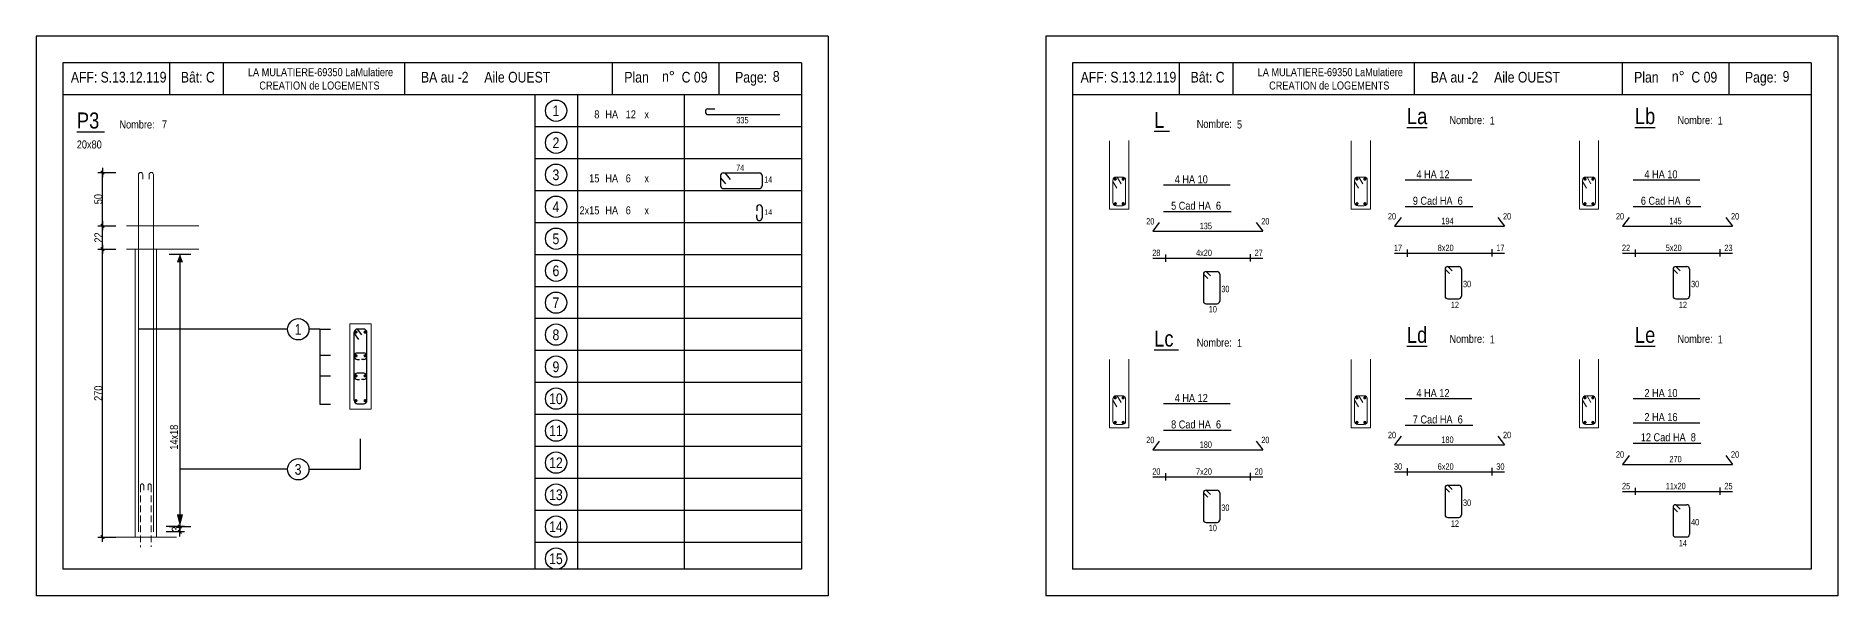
# Model space of a CAD drawing. Header units: metres. Extents: x -9927 to 45032, y -190416 to 12166.
# Drawn here: x 13098 to 16476, y -105255 to -104205 of the extents above; entities that cross this region are included whole.
import ezdxf
from ezdxf.enums import TextEntityAlignment as Align

# ---------------------------------------------------------------- set-up
doc = ezdxf.new("R2010")
doc.units = ezdxf.units.M
doc.header["$PDMODE"] = 65
doc.linetypes.add('CACHE2', pattern=[0.1875, 0.125, -0.0625])
for name, color, linetype in [('01_cote_gen', 4, 'Continuous'), ('01_fenetres', 171, 'Continuous'), ('01_linteaux', 3, 'Continuous'), ('01_sem', 42, 'Continuous'), ('01_texte', 230, 'Continuous'), ('AA_COTES', 2, 'Continuous')]:
    doc.layers.add(name, color=color, linetype=linetype)
doc.styles.add('STYLE2', font='ARIALN.TTF')
doc.dimstyles.new('JB25', dxfattribs={"dimscale": 0.1, "dimtxt": 150, "dimasz": 17, "dimexe": 0.1, "dimexo": 0.1, "dimgap": 0.09, "dimtad": 1, "dimdec": 1, "dimlfac": 0.5, "dimdsep": 46, "dimtxsty": 'STYLE2', "dimblk1": 'BOND_G', "dimblk2": 'BOND_D', "dimsah": 1, "dimcen": 1.5, "dimdle": 0.01, "dimse1": 1, "dimse2": 1, "dimclrd": 4, "dimclre": 2, "dimclrt": 5, "dimadec": 0, "dimazin": 0, "dimtfac": 2.333333, "dimtdec": 1, "dimtix": 1, "dimtmove": 2, "dimatfit": 3, "dimldrblk": 'BOND_G', "dimfxl": 1, "dimtolj": 1, "dimtzin": 0, "dimarcsym": 0})

# ---------------------------------------------------------------- blocks, each defined once
blk = doc.blocks.new('BOND_G')
at = {"layer": 'AA_COTES', "color": 0}
for p, q in [((5, 0), (-5, 0)), ((1.8, 1.8), (-1.8, -1.8)), ((0, -5), (0, 15))]:
    blk.add_line(p, q, dxfattribs=at)
blk = doc.blocks.new('BOND_D')
at = {"layer": 'AA_COTES', "color": 0}
for p, q in [((5, 0), (-5, 0)), ((-1.8, -1.8), (1.8, 1.8)), ((0, 5), (0, -15))]:
    blk.add_line(p, q, dxfattribs=at)
blk = doc.blocks.new('*D915')
at = {"layer": '01_cote_gen', "color": 4, "linetype": 'Continuous', "lineweight": -2, "transparency": 16777216}
blk.add_line((13222.8, -105142.9), (13222.8, -104606.3), dxfattribs=at)
at = {"layer": 'DEFPOINTS', "color": 0, "linetype": 'Continuous', "lineweight": 0, "transparency": 16777216}
for p in [(13222.8, -104604.6), (13231.3, -104604.6), (13241, -105144.6)]:
    blk.add_point(p, dxfattribs=at)
at = {"layer": '01_cote_gen', "color": 4, "linetype": 'Continuous', "lineweight": -2, "transparency": 16777216, "xscale": 1.7, "yscale": 1.7, "zscale": 1.7}
for name, p, rotation in [('BOND_D', (13222.8, -104604.6), 90), ('BOND_G', (13222.8, -105144.6), 270)]:
    blk.add_blockref(name, p, dxfattribs=dict(at, rotation=rotation))
at = {"layer": '01_cote_gen', "color": 5, "linetype": 'Continuous', "lineweight": 0, "transparency": 16777216, "insert": (13215.2, -104874.6), "char_height": 15, "attachment_point": 5, "rotation": 90, "style": 'STYLE2'}
blk.add_mtext('\\A1;270', dxfattribs=at)
blk = doc.blocks.new('*D916')
at = {"layer": '01_cote_gen', "color": 4, "linetype": 'Continuous', "lineweight": -2, "transparency": 16777216}
blk.add_line((13368.2, -105126.3), (13368.2, -105132.9), dxfattribs=at)
at = {"layer": 'DEFPOINTS', "color": 0, "linetype": 'Continuous', "lineweight": 0, "transparency": 16777216}
for p in [(13361.4, -105124.6), (13318.3, -105134.6), (13368.2, -105134.6)]:
    blk.add_point(p, dxfattribs=at)
at = {"layer": '01_cote_gen', "color": 4, "linetype": 'Continuous', "lineweight": -2, "transparency": 16777216, "xscale": 1.7, "yscale": 1.7, "zscale": 1.7}
for name, p, rotation in [('BOND_G', (13368.2, -105124.6), 90), ('BOND_D', (13368.2, -105134.6), 270)]:
    blk.add_blockref(name, p, dxfattribs=dict(at, rotation=rotation))
at = {"layer": '01_cote_gen', "color": 5, "linetype": 'Continuous', "lineweight": 0, "transparency": 16777216, "insert": (13360.6, -105129.6), "char_height": 15, "attachment_point": 5, "rotation": 90, "style": 'STYLE2'}
blk.add_mtext('\\A1;3', dxfattribs=at)
blk = doc.blocks.new('*D917')
at = {"layer": '01_cote_gen', "color": 4, "linetype": 'Continuous', "lineweight": -2, "transparency": 16777216}
blk.add_line((13222.8, -104602.9), (13222.8, -104562.3), dxfattribs=at)
at = {"layer": 'DEFPOINTS', "color": 0, "linetype": 'Continuous', "lineweight": 0, "transparency": 16777216}
for p in [(13222.8, -104560.6), (13310.3, -104560.6), (13310.3, -104604.6)]:
    blk.add_point(p, dxfattribs=at)
at = {"layer": '01_cote_gen', "color": 4, "linetype": 'Continuous', "lineweight": -2, "transparency": 16777216, "xscale": 1.7, "yscale": 1.7, "zscale": 1.7}
for name, p, rotation in [('BOND_D', (13222.8, -104560.6), 90), ('BOND_G', (13222.8, -104604.6), 270)]:
    blk.add_blockref(name, p, dxfattribs=dict(at, rotation=rotation))
at = {"layer": '01_cote_gen', "color": 5, "linetype": 'Continuous', "lineweight": 0, "transparency": 16777216, "insert": (13215.3, -104582.6), "char_height": 15, "attachment_point": 5, "rotation": 90, "style": 'STYLE2'}
blk.add_mtext('\\A1;22', dxfattribs=at)
blk = doc.blocks.new('*D918')
at = {"layer": '01_cote_gen', "color": 4, "linetype": 'Continuous', "lineweight": -2, "transparency": 16777216}
blk.add_line((13222.8, -104558.9), (13222.8, -104462.3), dxfattribs=at)
at = {"layer": 'DEFPOINTS', "color": 0, "linetype": 'Continuous', "lineweight": 0, "transparency": 16777216}
for p in [(13222.8, -104460.6), (13314.3, -104460.6), (13274.8, -104560.6)]:
    blk.add_point(p, dxfattribs=at)
at = {"layer": '01_cote_gen', "color": 4, "linetype": 'Continuous', "lineweight": -2, "transparency": 16777216, "xscale": 1.7, "yscale": 1.7, "zscale": 1.7}
for name, p, rotation in [('BOND_D', (13222.8, -104460.6), 90), ('BOND_G', (13222.8, -104560.6), 270)]:
    blk.add_blockref(name, p, dxfattribs=dict(at, rotation=rotation))
at = {"layer": '01_cote_gen', "color": 5, "linetype": 'Continuous', "lineweight": 0, "transparency": 16777216, "insert": (13215.2, -104510.6), "char_height": 15, "attachment_point": 5, "rotation": 90, "style": 'STYLE2'}
blk.add_mtext('\\A1;50', dxfattribs=at)

msp = doc.modelspace()

# ---------------------------------------------------------------- linework, layer by layer
at = {"layer": '01_cote_gen', "color": 2, "linetype": 'CACHE2', "lineweight": 0, "ltscale": 100}
for p, q in [((13294.34, -105047.63), (13294.34, -105163.2)), ((13300.34, -105047.63), (13300.34, -105056.61)), ((13308.34, -105047.63), (13308.34, -105056.61)), ((13314.34, -105047.63), (13314.34, -105162.35))]:
    msp.add_line(p, q, dxfattribs=at)
for centre in [(13297.34, -105047.63), (13311.34, -105047.63)]:
    msp.add_arc(centre, 3, 0, 180, dxfattribs=at)
at = {"layer": '01_fenetres', "ltscale": 30}
for p, q in [((13148.44, -104254.75), (13148.44, -105204.75)), ((13148.44, -104254.75), (13148.44, -105204.75)), ((13148.44, -104254.75), (13148.44, -105204.75)), ((14533.44, -104254.75), (13148.44, -104254.75)), ((13348.44, -104254.75), (13348.44, -104314.75)), ((13448.94, -104254.75), (13448.94, -104314.75)), ((13789.11, -104254.75), (13789.11, -104314.75)), ((14179.31, -104314.75), (14179.31, -104254.75)), ((14379.31, -104314.75), (14379.31, -104254.75)), ((14533.44, -104254.75), (14533.44, -105204.75)), ((15041.48, -104254.75), (15041.48, -105204.75)), ((15041.48, -104254.75), (15041.48, -105204.75)), ((15041.48, -104254.75), (15041.48, -105204.75)), ((16426.48, -104254.75), (15041.48, -104254.75)), ((15241.48, -104254.75), (15241.48, -104314.75)), ((15341.98, -104254.75), (15341.98, -104314.75)), ((15682.16, -104254.75), (15682.16, -104314.75)), ((16072.35, -104314.75), (16072.35, -104254.75)), ((16272.35, -104314.75), (16272.35, -104254.75)), ((16426.48, -104254.75), (16426.48, -105204.75)), ((14533.44, -104314.75), (13148.44, -104314.75)), ((16426.48, -104314.75), (15041.48, -104314.75)), ((14533.44, -105204.75), (13148.44, -105204.75)), ((16426.48, -105204.75), (15041.48, -105204.75))]:
    msp.add_line(p, q, dxfattribs=at)
at = {"layer": '01_linteaux', "linetype": 'Continuous'}
for p, q in [((14356.98, -104341), (14370.72, -104341)), ((14358.21, -104351.99), (14492.53, -104351.99)), ((14381.89, -104466.28), (14381.89, -104485.89)), ((14381.89, -104470.42), (14391.08, -104481.75)), ((14386.89, -104461.28), (14454.47, -104461.28)), ((14389.58, -104461.28), (14399.56, -104473.59)), ((14459.47, -104466.28), (14459.47, -104485.89)), ((14386.89, -104490.89), (14454.47, -104490.89)), ((14449.47, -104526.28), (14449.47, -104532.65)), ((14449.47, -104545.89), (14449.47, -104540.04)), ((14459.47, -104526.28), (14459.47, -104545.89)), ((15215.8, -104614.54), (15215.8, -104627.95)), ((15374.54, -104613.88), (15374.54, -104627.83)), ((15644.91, -104611.9), (15851.37, -104611.9)), ((15668.92, -104605.19), (15668.92, -104618.61)), ((15827.66, -104604.54), (15827.66, -104618.48)), ((16072.38, -104611.9), (16278.84, -104611.9)), ((16096.39, -104605.19), (16096.39, -104618.61)), ((16255.13, -104604.54), (16255.13, -104618.48)), ((15191.79, -104621.25), (15398.25, -104621.25)), ((15286.86, -104651.29), (15286.86, -104701.82)), ((15286.86, -104651.29), (15295.26, -104659.62)), ((15291.86, -104646.29), (15312.48, -104646.29)), ((15291.86, -104646.29), (15300.26, -104654.62)), ((15317.48, -104651.29), (15317.48, -104701.82)), ((15739.98, -104641.95), (15739.98, -104692.48)), ((15739.98, -104641.95), (15748.39, -104650.27)), ((15744.98, -104636.95), (15765.6, -104636.95)), ((15744.98, -104636.95), (15753.39, -104645.27)), ((15770.6, -104641.95), (15770.6, -104692.48)), ((16167.45, -104641.95), (16167.45, -104692.48)), ((16167.45, -104641.95), (16175.85, -104650.27)), ((16172.45, -104636.95), (16193.07, -104636.95)), ((16172.45, -104636.95), (16180.85, -104645.27)), ((16198.07, -104641.95), (16198.07, -104692.48)), ((15291.86, -104706.82), (15312.48, -104706.82)), ((15317.48, -104699.79), (15317.48, -104701.82)), ((15744.98, -104697.48), (15765.6, -104697.48)), ((15770.6, -104690.44), (15770.6, -104692.48)), ((16172.45, -104697.48), (16193.07, -104697.48)), ((16198.07, -104690.44), (16198.07, -104692.48)), ((15644.91, -105022), (15851.37, -105022)), ((15668.92, -105015.29), (15668.92, -105028.71)), ((15827.66, -105014.64), (15827.66, -105028.59)), ((15191.79, -105031.35), (15398.25, -105031.35)), ((15215.8, -105024.64), (15215.8, -105038.05)), ((15291.86, -105056.39), (15312.48, -105056.39)), ((15291.86, -105056.39), (15300.26, -105064.72)), ((15374.54, -105023.98), (15374.54, -105037.93)), ((15739.98, -105052.05), (15739.98, -105102.58)), ((15739.98, -105052.05), (15748.39, -105060.37)), ((15744.98, -105047.05), (15765.6, -105047.05)), ((15744.98, -105047.05), (15753.39, -105055.37)), ((15770.6, -105052.05), (15770.6, -105102.58)), ((16096.39, -105051.84), (16096.39, -105065.26)), ((16255.13, -105051.19), (16255.13, -105065.13)), ((15286.86, -105061.39), (15286.86, -105111.92)), ((15286.86, -105061.39), (15295.26, -105069.72)), ((15317.48, -105061.39), (15317.48, -105111.92)), ((16072.38, -105058.55), (16278.84, -105058.55)), ((16167.45, -105088.6), (16167.45, -105139.13)), ((16167.45, -105088.6), (16175.85, -105096.92)), ((16172.45, -105083.6), (16193.07, -105083.6)), ((16172.45, -105083.6), (16180.85, -105091.92)), ((16198.07, -105088.6), (16198.07, -105139.13)), ((15291.86, -105116.92), (15312.48, -105116.92)), ((15317.48, -105109.89), (15317.48, -105111.92)), ((15744.98, -105107.58), (15765.6, -105107.58)), ((15770.6, -105100.55), (15770.6, -105102.58)), ((16172.45, -105144.13), (16193.07, -105144.13)), ((16198.07, -105137.09), (16198.07, -105139.13))]:
    msp.add_line(p, q, dxfattribs=at)
at = {"layer": '01_linteaux', "linetype": 'ByBlock', "lineweight": 18}
for p, q in [((15111.05, -104401.06), (15111.05, -104529.13)), ((15147.05, -104400.54), (15147.05, -104529.13)), ((15564.18, -104401.06), (15564.18, -104529.13)), ((15600.18, -104400.54), (15600.18, -104529.13)), ((15991.64, -104401.06), (15991.64, -104529.13)), ((16027.64, -104400.54), (16027.64, -104529.13)), ((15117.05, -104475.13), (15117.05, -104517.13)), ((15117.05, -104477.29), (15124.29, -104490.28)), ((15123.05, -104469.13), (15135.05, -104469.13)), ((15125.45, -104469.13), (15132.68, -104482.11)), ((15141.05, -104475.13), (15141.05, -104517.13)), ((15570.18, -104475.13), (15570.18, -104517.13)), ((15570.18, -104477.29), (15577.41, -104490.28)), ((15576.18, -104469.13), (15588.18, -104469.13)), ((15578.57, -104469.13), (15585.8, -104482.11)), ((15594.18, -104475.13), (15594.18, -104517.13)), ((15997.64, -104475.13), (15997.64, -104517.13)), ((15997.64, -104477.29), (16004.87, -104490.28)), ((16003.64, -104469.13), (16015.64, -104469.13)), ((16006.03, -104469.13), (16013.27, -104482.11)), ((16021.64, -104475.13), (16021.64, -104517.13)), ((15111.05, -104529.13), (15133.05, -104529.13)), ((15123.05, -104523.13), (15135.05, -104523.13)), ((15133.05, -104529.13), (15147.05, -104529.13)), ((15133.05, -104529.13), (15133.05, -104529.13)), ((15564.18, -104529.13), (15586.18, -104529.13)), ((15576.18, -104523.13), (15588.18, -104523.13)), ((15586.18, -104529.13), (15600.18, -104529.13)), ((15586.18, -104529.13), (15586.18, -104529.13)), ((15991.64, -104529.13), (16013.64, -104529.13)), ((16003.64, -104523.13), (16015.64, -104523.13)), ((16013.64, -104529.13), (16027.64, -104529.13)), ((16013.64, -104529.13), (16013.64, -104529.13)), ((15111.05, -104811.16), (15111.05, -104939.23)), ((15147.05, -104810.65), (15147.05, -104939.23)), ((15564.18, -104811.16), (15564.18, -104939.23)), ((15600.18, -104810.65), (15600.18, -104939.23)), ((15991.64, -104811.16), (15991.64, -104939.23)), ((16027.64, -104810.65), (16027.64, -104939.23)), ((15117.05, -104885.23), (15117.05, -104927.23)), ((15117.05, -104887.4), (15124.29, -104900.38)), ((15123.05, -104879.23), (15135.05, -104879.23)), ((15125.45, -104879.23), (15132.68, -104892.21)), ((15141.05, -104885.23), (15141.05, -104927.23)), ((15570.18, -104885.23), (15570.18, -104927.23)), ((15570.18, -104887.4), (15577.41, -104900.38)), ((15576.18, -104879.23), (15588.18, -104879.23)), ((15578.57, -104879.23), (15585.8, -104892.21)), ((15594.18, -104885.23), (15594.18, -104927.23)), ((15997.64, -104885.23), (15997.64, -104927.23)), ((15997.64, -104887.4), (16004.87, -104900.38)), ((16003.64, -104879.23), (16015.64, -104879.23)), ((16006.03, -104879.23), (16013.27, -104892.21)), ((16021.64, -104885.23), (16021.64, -104927.23)), ((15111.05, -104939.23), (15133.05, -104939.23)), ((15123.05, -104933.23), (15135.05, -104933.23)), ((15133.05, -104939.23), (15147.05, -104939.23)), ((15133.05, -104939.23), (15133.05, -104939.23)), ((15564.18, -104939.23), (15586.18, -104939.23)), ((15576.18, -104933.23), (15588.18, -104933.23)), ((15586.18, -104939.23), (15600.18, -104939.23)), ((15586.18, -104939.23), (15586.18, -104939.23)), ((15991.64, -104939.23), (16013.64, -104939.23)), ((16003.64, -104933.23), (16015.64, -104933.23)), ((16013.64, -104939.23), (16027.64, -104939.23)), ((16013.64, -104939.23), (16013.64, -104939.23))]:
    msp.add_line(p, q, dxfattribs=at)
at = {"layer": '01_linteaux', "linetype": 'Continuous'}
for centre, start, end in [((14358.09, -104345.88), 102.77382, 192.77382), ((14358.21, -104346.99), 180, 270), ((14386.89, -104466.28), 90, 180), ((14454.47, -104466.28), 0, 90), ((14386.89, -104485.89), 180, 270), ((14454.47, -104485.89), 270, 0), ((14454.47, -104526.28), 90, 180), ((14454.47, -104545.89), 180, 270), ((14454.47, -104526.28), 0, 90), ((14454.47, -104545.89), 270, 0), ((15291.86, -104651.29), 90, 180), ((15312.48, -104651.29), 0, 90), ((15744.98, -104641.95), 90, 180), ((15765.6, -104641.95), 0, 90), ((16172.45, -104641.95), 90, 180), ((16193.07, -104641.95), 0, 90), ((15291.86, -104701.82), 180, 270), ((15312.48, -104701.82), 270, 0), ((15744.98, -104692.48), 180, 270), ((15765.6, -104692.48), 270, 0), ((16172.45, -104692.48), 180, 270), ((16193.07, -104692.48), 270, 0), ((15291.86, -105061.39), 90, 180), ((15312.48, -105061.39), 0, 90), ((15744.98, -105052.05), 90, 180), ((15765.6, -105052.05), 0, 90), ((16172.45, -105088.6), 90, 180), ((16193.07, -105088.6), 0, 90), ((15291.86, -105111.92), 180, 270), ((15312.48, -105111.92), 270, 0), ((15744.98, -105102.58), 180, 270), ((15765.6, -105102.58), 270, 0), ((16172.45, -105139.13), 180, 270), ((16193.07, -105139.13), 270, 0)]:
    msp.add_arc(centre, 5, start, end, dxfattribs=at)
at = {"layer": '01_linteaux', "linetype": 'ByBlock', "lineweight": 18}
for centre, start, end in [((15123.05, -104475.13), 90, 180), ((15135.05, -104475.13), 0, 90), ((15576.18, -104475.13), 90, 180), ((15588.18, -104475.13), 0, 90), ((16003.64, -104475.13), 90, 180), ((16015.64, -104475.13), 0, 90), ((15123.05, -104517.13), 180, 270), ((15135.05, -104517.13), 270, 0), ((15576.18, -104517.13), 180, 270), ((15588.18, -104517.13), 270, 0), ((16003.64, -104517.13), 180, 270), ((16015.64, -104517.13), 270, 0), ((15123.05, -104885.23), 90, 180), ((15135.05, -104885.23), 0, 90), ((15576.18, -104885.23), 90, 180), ((15588.18, -104885.23), 0, 90), ((16003.64, -104885.23), 90, 180), ((16015.64, -104885.23), 0, 90), ((15123.05, -104927.23), 180, 270), ((15135.05, -104927.23), 270, 0), ((15576.18, -104927.23), 180, 270), ((15588.18, -104927.23), 270, 0), ((16003.64, -104927.23), 180, 270), ((16015.64, -104927.23), 270, 0)]:
    msp.add_arc(centre, 6, start, end, dxfattribs=at)
at = {"layer": '01_sem', "color": 2, "lineweight": 0, "ltscale": 7}
for p, q in [((13290.34, -104464.63), (13290.34, -105134.63)), ((13298.34, -104464.63), (13298.34, -104473.04)), ((13310.34, -104464.63), (13310.34, -104473.04)), ((13318.34, -104464.63), (13318.34, -105134.63)), ((13403.52, -104560.63), (13267.96, -104560.63)), ((13284.34, -104604.63), (13267.9, -104604.63)), ((13284.34, -104604.63), (13284.34, -105144.63)), ((13403.52, -104604.63), (13284.34, -104604.63)), ((13324.34, -104604.63), (13324.34, -105144.63)), ((13686.75, -104904.27), (13686.75, -104744.27)), ((13726.75, -104744.27), (13686.75, -104744.27)), ((13686.75, -104904.27), (13686.75, -104744.27)), ((13726.75, -104744.27), (13686.75, -104744.27)), ((13726.75, -104904.27), (13726.75, -104744.27)), ((13686.75, -104904.27), (13726.75, -104904.27)), ((13686.75, -104904.27), (13726.75, -104904.27)), ((13361.89, -105144.63), (13228.61, -105144.63))]:
    msp.add_line(p, q, dxfattribs=at)
for centre in [(13294.34, -104464.63), (13314.34, -104464.63)]:
    msp.add_arc(centre, 4, 0, 180, dxfattribs=at)
at = {"layer": '01_texte', "ltscale": 30}
for p, q in [((14583.44, -104204.75), (13098.44, -104204.75)), ((13098.44, -104204.75), (13098.44, -105254.75)), ((14583.44, -104204.75), (14583.44, -105254.75)), ((14583.44, -104204.75), (14583.44, -105254.75)), ((14991.48, -104204.75), (14991.48, -105254.75)), ((16476.48, -104204.75), (14991.48, -104204.75)), ((16476.48, -104204.75), (16476.48, -105254.75)), ((14033.44, -104314.75), (14033.44, -105204.75)), ((14113.44, -104314.75), (14113.44, -105204.75)), ((14313.44, -104314.75), (14313.44, -105204.75)), ((14533.44, -104374.75), (14033.44, -104374.75)), ((14533.44, -104434.75), (14033.44, -104434.75)), ((15665.28, -104474.59), (15789.91, -104474.59)), ((16092.75, -104474.59), (16217.37, -104474.59)), ((14533.44, -104494.75), (14033.44, -104494.75)), ((15212.16, -104483.94), (15336.78, -104483.94)), ((15212.16, -104533.92), (15339, -104533.92)), ((15657.33, -104544.82), (15644.91, -104561.37)), ((15665.28, -104524.57), (15792.12, -104524.57)), ((15838.96, -104544.82), (15851.37, -104561.37)), ((16084.79, -104544.82), (16072.38, -104561.37)), ((16092.75, -104524.57), (16219.59, -104524.57)), ((16266.42, -104544.82), (16278.84, -104561.37)), ((14533.44, -104554.75), (14033.44, -104554.75)), ((15204.21, -104554.16), (15191.79, -104570.71)), ((15191.79, -104570.71), (15398.25, -104570.71)), ((15385.83, -104554.16), (15398.25, -104570.71)), ((15644.91, -104561.37), (15851.37, -104561.37)), ((16072.38, -104561.37), (16278.84, -104561.37)), ((13348.07, -104613.92), (13388.39, -104613.92)), ((13368.23, -104613.92), (13368.23, -105131.51)), ((14533.44, -104614.75), (14033.44, -104614.75)), ((14533.44, -104674.75), (14033.44, -104674.75)), ((14533.44, -104734.75), (14033.44, -104734.75)), ((13694.75, -104888.27), (13694.75, -104760.27)), ((13694.75, -104762.82), (13702.75, -104773.55)), ((13712.75, -104754.27), (13700.75, -104754.27)), ((13700.75, -104754.27), (13708.75, -104764.99)), ((13718.75, -104888.27), (13718.75, -104760.27)), ((13712.75, -104799.21), (13700.75, -104799.21)), ((13700.75, -104811.21), (13704.94, -104811.21)), ((13712.75, -104811.21), (13708.57, -104811.21)), ((14533.44, -104794.75), (14033.44, -104794.75)), ((13712.75, -104836.89), (13700.75, -104836.89)), ((13700.75, -104848.89), (13704.94, -104848.89)), ((13712.75, -104848.89), (13708.57, -104848.89)), ((14533.44, -104854.75), (14033.44, -104854.75)), ((15665.28, -104884.69), (15789.91, -104884.69)), ((16092.75, -104884.69), (16217.37, -104884.69)), ((13700.75, -104894.27), (13712.75, -104894.27)), ((14533.44, -104914.75), (14033.44, -104914.75)), ((15212.16, -104894.04), (15336.78, -104894.04)), ((15212.16, -104944.02), (15339, -104944.02)), ((15657.33, -104954.92), (15644.91, -104971.47)), ((15665.28, -104934.67), (15792.12, -104934.67)), ((15838.96, -104954.92), (15851.37, -104971.47)), ((16092.75, -104929.8), (16217.37, -104929.8)), ((14533.44, -104974.75), (14033.44, -104974.75)), ((15204.21, -104964.27), (15191.79, -104980.81)), ((15191.79, -104980.81), (15398.25, -104980.81)), ((15385.83, -104964.27), (15398.25, -104980.81)), ((15644.91, -104971.47), (15851.37, -104971.47)), ((16092.75, -104968.11), (16219.59, -104968.11)), ((16084.79, -104991.47), (16072.38, -105008.02)), ((16072.38, -105008.02), (16278.84, -105008.02)), ((16266.42, -104991.47), (16278.84, -105008.02)), ((14533.44, -105034.75), (14033.44, -105034.75)), ((13348.07, -105124.63), (13388.39, -105124.63)), ((14533.44, -105094.75), (14033.44, -105094.75)), ((14533.44, -105154.75), (14033.44, -105154.75)), ((14583.44, -105254.75), (13098.44, -105254.75)), ((16476.48, -105254.75), (14991.48, -105254.75))]:
    msp.add_line(p, q, dxfattribs=at)
at = {"layer": '01_texte'}
for p, q in [((13570.06, -104754.72), (13290.34, -104754.72)), ((13630.53, -104754.72), (13610.06, -104754.72)), ((13630.53, -104754.72), (13630.53, -104894.98)), ((13630.53, -104754.72), (13650.55, -104754.72)), ((13630.53, -104802.96), (13650.55, -104802.96)), ((13630.53, -104841.65), (13650.55, -104841.65)), ((13630.53, -104894.98), (13650.55, -104894.98)), ((13705.96, -104960.14), (13705.96, -105017.16)), ((13570.06, -105017.16), (13368.23, -105017.16)), ((13610.06, -105017.16), (13705.96, -105017.16))]:
    msp.add_line(p, q, dxfattribs=at)
at = {"layer": '01_texte', "ltscale": 30, "const_width": 3, "flags": 128}
for points in [[(15123.13, -104473.05, 1), (15120.13, -104473.05, 1)], [(15134.98, -104473.05, -1), (15137.98, -104473.05, -1)], [(15576.25, -104473.05, 1), (15573.25, -104473.05, 1)], [(15588.1, -104473.05, -1), (15591.1, -104473.05, -1)], [(16003.72, -104473.05, 1), (16000.72, -104473.05, 1)], [(16015.57, -104473.05, -1), (16018.57, -104473.05, -1)], [(15123.13, -104519.2, -1), (15120.13, -104519.2, -1)], [(15134.98, -104519.2, 1), (15137.98, -104519.2, 1)], [(15576.25, -104519.2, -1), (15573.25, -104519.2, -1)], [(15588.1, -104519.2, 1), (15591.1, -104519.2, 1)], [(16003.72, -104519.2, -1), (16000.72, -104519.2, -1)], [(16015.57, -104519.2, 1), (16018.57, -104519.2, 1)], [(13699.69, -104759.97, -1), (13696.69, -104759.97, -1)], [(13713.82, -104759.97, 1), (13716.82, -104759.97, 1)], [(13699.69, -104804.4, 1), (13696.69, -104804.4, 1)], [(13713.82, -104804.4, -1), (13716.82, -104804.4, -1)], [(13699.69, -104842.08, 1), (13696.69, -104842.08, 1)], [(13713.82, -104842.08, -1), (13716.82, -104842.08, -1)], [(13699.69, -104888.57, 1), (13696.69, -104888.57, 1)], [(13713.82, -104888.57, -1), (13716.82, -104888.57, -1)], [(15123.13, -104883.15, 1), (15120.13, -104883.15, 1)], [(15134.98, -104883.15, -1), (15137.98, -104883.15, -1)], [(15576.25, -104883.15, 1), (15573.25, -104883.15, 1)], [(15588.1, -104883.15, -1), (15591.1, -104883.15, -1)], [(16003.72, -104883.15, 1), (16000.72, -104883.15, 1)], [(16015.57, -104883.15, -1), (16018.57, -104883.15, -1)], [(15123.13, -104929.3, -1), (15120.13, -104929.3, -1)], [(15134.98, -104929.3, 1), (15137.98, -104929.3, 1)], [(15576.25, -104929.3, -1), (15573.25, -104929.3, -1)], [(15588.1, -104929.3, 1), (15591.1, -104929.3, 1)], [(16003.72, -104929.3, -1), (16000.72, -104929.3, -1)], [(16015.57, -104929.3, 1), (16018.57, -104929.3, 1)]]:
    msp.add_lwpolyline(points, format="xyb", close=True, dxfattribs=at)
at = {"layer": '01_texte'}
for centre in [(14073.44, -104344.75), (14073.44, -104404.75), (14073.44, -104464.75), (14073.44, -104524.75), (14073.44, -104584.75), (14073.44, -104644.75), (14073.44, -104704.75), (13590.06, -104754.72), (14073.44, -104764.75), (14073.44, -104824.75), (14073.44, -104884.75), (14073.44, -104944.75), (14073.44, -105004.75), (13590.06, -105017.16), (14073.44, -105064.75), (14073.44, -105124.75), (14073.44, -105184.75)]:
    msp.add_circle(centre, 20, dxfattribs=at)
at = {"layer": '01_texte', "ltscale": 30}
for centre, start, end in [((13700.75, -104760.27), 90.00091, 180), ((13712.75, -104760.27), 0, 90.00091), ((13700.75, -104805.21), 90.00091, 180), ((13700.75, -104805.21), 180, 269.99909), ((13712.75, -104805.21), 0, 90.00091), ((13712.75, -104805.21), 269.99909, 360), ((13700.75, -104842.89), 90.00091, 180), ((13700.75, -104842.89), 180, 269.99909), ((13712.75, -104842.89), 0, 90.00091), ((13712.75, -104842.89), 269.99909, 360), ((13700.75, -104888.27), 180, 270), ((13712.75, -104888.27), 270, 0)]:
    msp.add_arc(centre, 6, start, end, dxfattribs=at)
for points in [[(13368.23, -104613.92), (13362.33, -104628.99), (13368.23, -104628.99)], [(13368.23, -104613.92), (13374.13, -104628.99), (13368.23, -104628.99)], [(13368.23, -105124.63), (13362.33, -105101.56), (13368.23, -105101.56)], [(13368.23, -105124.63), (13374.13, -105101.56), (13368.23, -105101.56)]]:
    msp.add_solid(points, dxfattribs=at)

# ---------------------------------------------------------------- texts
at = {"layer": '01_texte', "style": 'STYLE2'}
for s, height, p in [('AFF:', 20, (13163.74, -104291.9)), ('S.13.12.119', 20, (13219.4, -104291.9)), ('Bât: C', 20, (13369.9, -104291.9)), ('LA MULATIERE-69350 LaMulatiere', 15, (13495.64, -104280.03)), ('BA au -2', 20, (13820.06, -104291.9)), ('Aile OUEST', 20, (13938.86, -104291.9)), ('Plan', 20, (14201.35, -104291.9)), ('n%%D', 20, (14272.04, -104290.46)), (' C 09', 20, (14302.38, -104291.9)), ('Page:', 20, (14409.02, -104291.9)), ('8', 20, (14479.71, -104290.46)), ('AFF:', 20, (15056.78, -104291.9)), ('S.13.12.119', 20, (15112.44, -104291.9)), ('Bât: C', 20, (15262.94, -104291.9)), ('LA MULATIERE-69350 LaMulatiere', 15, (15388.68, -104280.03)), ('BA au -2', 20, (15713.1, -104291.9)), ('Aile OUEST', 20, (15831.9, -104291.9)), ('Plan', 20, (16094.4, -104291.9)), ('n%%D', 20, (16165.08, -104290.46)), (' C 09', 20, (16195.43, -104291.9)), ('Page:', 20, (16302.07, -104291.9)), ('9', 20, (16372.75, -104290.46)), ('CREATION de LOGEMENTS', 15, (13517.12, -104305.04)), ('CREATION de LOGEMENTS', 15, (15410.16, -104305.04)), ('%%UP3 ', 30, (13175.02, -104378.14)), ('HA', 15, (14165.73, -104359.15)), ('12', 15, (14203.9, -104359.15)), ('%%UL ', 30, (15194.58, -104377.02)), ('%%ULa', 30, (15668.34, -104369.97)), ('%%ULb', 30, (16095.81, -104369.97)), ('Nombre:', 15, (13254.83, -104378.14)), ('7', 15, (13334.45, -104378.14)), ('335', 12, (14411.27, -104368.49)), ('Nombre:', 15, (15274.39, -104377.02)), ('5', 15, (15349.81, -104378.03)), ('Nombre:', 15, (15748.15, -104369.97)), ('1', 15, (15823.57, -104370.97)), ('Nombre:', 15, (16175.62, -104369.97)), ('1', 15, (16251.04, -104370.97)), ('20x80', 15, (13174.83, -104415.57)), ('74', 12, (14410.95, -104457.73)), ('HA', 15, (14165.73, -104479.15)), ('6', 15, (14203.9, -104479.15)), ('14', 12, (14463.46, -104479.94)), ('4 HA 10', 15, (15233.03, -104480.98)), ('4 HA 12', 15, (15686.15, -104471.64)), ('4 HA 10', 15, (16113.62, -104471.64)), ('5 Cad HA  6', 15, (15226.35, -104530.47)), ('9 Cad HA  6', 15, (15679.48, -104521.13)), ('6 Cad HA  6', 15, (16106.94, -104521.13)), ('HA', 15, (14165.73, -104539.15)), ('6', 15, (14203.9, -104539.15)), ('14', 10, (14463.46, -104539.94)), ('20', 12, (15179.65, -104558.11)), ('20', 12, (15395.39, -104558.11)), ('20', 12, (15632.78, -104548.77)), ('194', 12, (15733.03, -104557.57)), ('20', 12, (15848.51, -104548.77)), ('20', 12, (16060.24, -104548.77)), ('145', 12, (16160.5, -104557.57)), ('20', 12, (16275.98, -104548.77)), ('135', 12, (15279.91, -104566.92)), ('28', 12, (15191.02, -104617.34)), ('4x20', 12, (15273.06, -104617.34)), ('27', 12, (15382.91, -104617.34)), ('17', 12, (15644.14, -104608)), ('8x20', 12, (15726.18, -104608)), ('17', 12, (15836.03, -104608)), ('22', 12, (16071.61, -104608)), ('5x20', 12, (16153.65, -104608)), ('23', 12, (16263.5, -104608)), ('30', 12, (15320.43, -104685.11)), ('30', 12, (15773.55, -104675.77)), ('30', 12, (16201.02, -104675.77)), ('10', 12, (15296.85, -104723.08)), ('12', 12, (15750.71, -104715.02)), ('12', 12, (16178.17, -104715.02)), ('%%ULd', 30, (15668.34, -104780.07)), ('%%ULe', 30, (16095.81, -104780.07)), ('%%ULc ', 30, (15194.58, -104787.12)), ('Nombre:', 15, (15274.39, -104787.12)), ('1', 15, (15349.81, -104788.13)), ('Nombre:', 15, (15748.15, -104780.07)), ('1', 15, (15823.57, -104781.08)), ('Nombre:', 15, (16175.62, -104780.07)), ('1', 15, (16251.04, -104781.08)), ('4 HA 12', 15, (15233.03, -104891.08)), ('4 HA 12', 15, (15686.15, -104881.74)), ('2 HA 10', 15, (16113.62, -104881.74)), ('7 Cad HA  6', 15, (15679.48, -104931.23)), ('2 HA 16', 15, (16113.62, -104926.84)), ('8 Cad HA  6', 15, (15226.35, -104940.57)), ('20', 12, (15632.78, -104958.87)), ('180', 12, (15733.03, -104967.68)), ('20', 12, (15848.51, -104958.87)), ('12 Cad HA  8', 15, (16106.94, -104964.66)), ('20', 12, (15179.65, -104968.21)), ('180', 12, (15279.91, -104977.02)), ('20', 12, (15395.39, -104968.21)), ('20', 12, (16060.24, -104995.42)), ('20', 12, (16275.98, -104995.42)), ('20', 12, (15191.02, -105027.44)), ('7x20', 12, (15273.06, -105027.44)), ('20', 12, (15382.91, -105027.44)), ('30', 12, (15644.14, -105018.1)), ('6x20', 12, (15726.18, -105018.1)), ('30', 12, (15836.03, -105018.1)), ('270', 12, (16160.5, -105004.22)), ('25', 12, (16071.61, -105054.65)), ('11x20', 12, (16153.65, -105054.65)), ('25', 12, (16263.5, -105054.65)), ('30', 12, (15320.43, -105095.21)), ('30', 12, (15773.55, -105085.87)), ('10', 12, (15296.85, -105133.18)), ('12', 12, (15750.71, -105125.12)), ('40', 12, (16201.02, -105122.42)), ('14', 12, (16178.17, -105161.67))]:
    msp.add_text(s, height=height, dxfattribs=at).set_placement(p)
for s, p in [('1', (14073.04, -104344.98)), ('2', (14073.04, -104404.98)), ('3', (14073.04, -104464.98)), ('4', (14073.04, -104524.98)), ('5', (14073.04, -104584.98)), ('6', (14073.04, -104644.98)), ('7', (14073.04, -104704.98)), ('1', (13589.66, -104754.95)), ('8', (14073.04, -104764.98)), ('9', (14073.04, -104824.98)), ('10', (14073.04, -104884.98)), ('11', (14073.04, -104944.98)), ('3', (13589.66, -105017.39)), ('12', (14073.04, -105004.98)), ('13', (14073.04, -105064.98)), ('14', (14073.04, -105124.98)), ('15', (14073.04, -105184.98))]:
    msp.add_text(s, height=20, dxfattribs=at).set_placement(p, align=Align.MIDDLE_CENTER)
for s, p in [('8', (14154.53, -104359.15)), ('15', (14154.53, -104479.15)), ('2x15', (14154.53, -104539.15))]:
    msp.add_text(s, height=15, dxfattribs=at).set_placement(p, align=Align.RIGHT)
for p in [(14243.31, -104359.15), (14243.31, -104479.15), (14243.31, -104539.15)]:
    msp.add_text('x', height=15, dxfattribs=at).set_placement(p, align=Align.CENTER)
msp.add_text('14x18', height=15, rotation=90, dxfattribs=at).set_placement((13364.62, -104980.5))

# ---------------------------------------------------------------- dimensions: what is measured, and where the dimension line sits
at = {"layer": '01_cote_gen', "linetype": 'Continuous', "lineweight": 0}
for base, p1, p2, picture, middle in [((13222.84, -104460.63), (13274.82, -104560.63), (13314.34, -104460.63), '*D918', (13215.18, -104510.63)), ((13222.84, -104560.63), (13310.31, -104604.63), (13310.31, -104560.63), '*D917', (13215.3, -104582.63)), ((13222.84, -104604.63), (13240.96, -105144.63), (13231.34, -104604.63), '*D915', (13215.18, -104874.63))]:
    dim = msp.add_linear_dim(base=base, p1=p1, p2=p2, angle=90, dimstyle='JB25', dxfattribs=at)
    dim.commit()
    dim.dimension.update_dxf_attribs({"geometry": picture, "text_midpoint": middle})
dim = msp.add_linear_dim(base=(13368.23, -105134.63), p1=(13361.4, -105124.63), p2=(13318.34, -105134.63), angle=90, text='3', dimstyle='JB25', dxfattribs=at)
dim.commit()
dim.dimension.update_dxf_attribs({"geometry": '*D916', "text_midpoint": (13360.56, -105129.63)})

doc.saveas('drawing.dxf')
